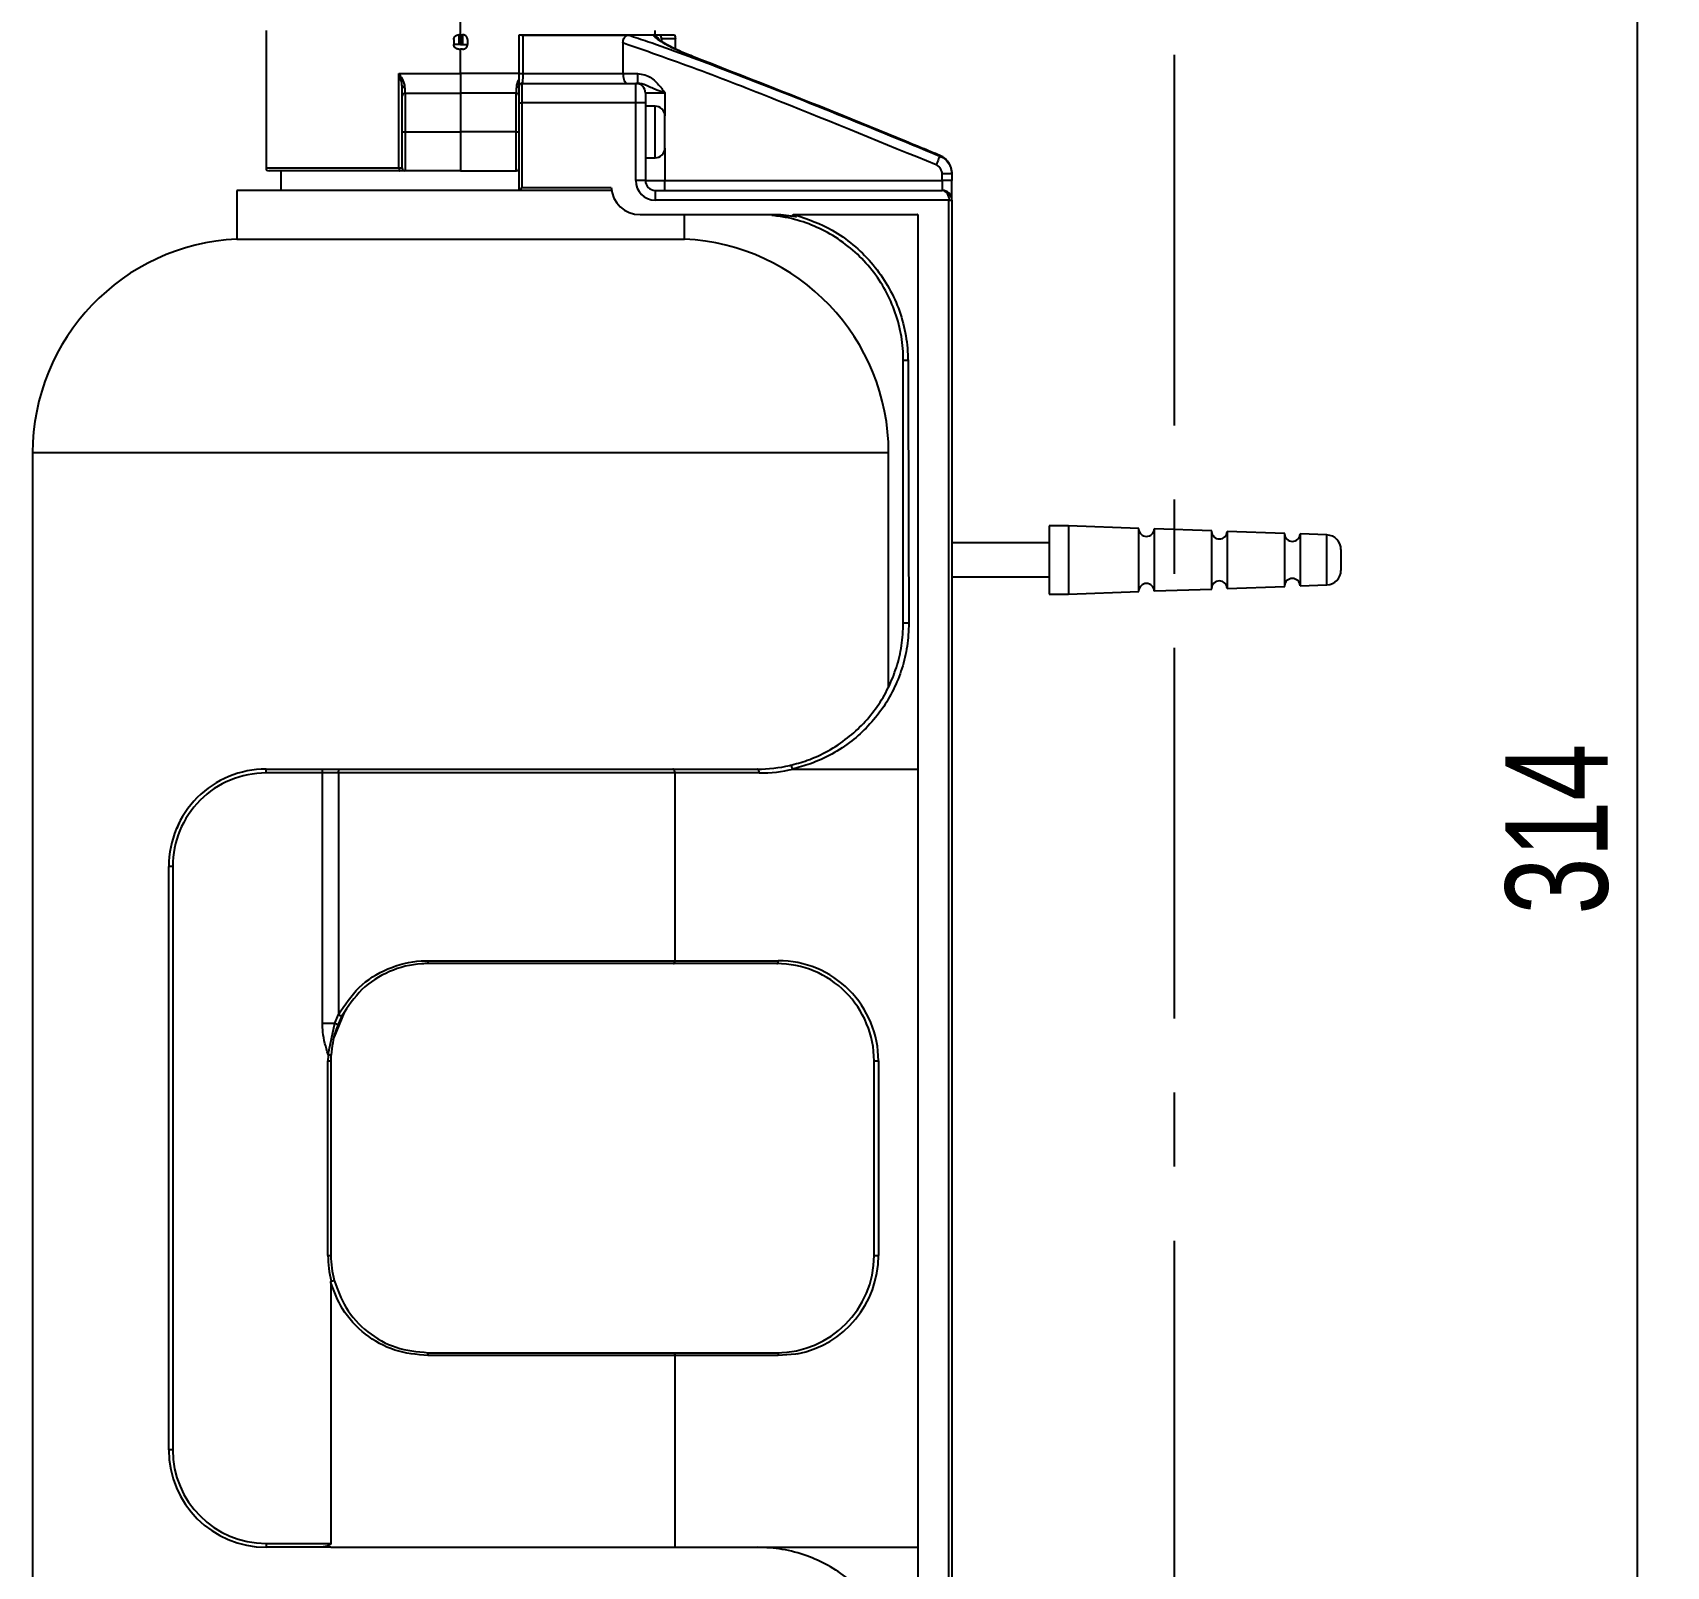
# Model space of a CAD drawing. Extents: x 8 to 886, y 8 to 621.
# Drawn here: x 599.5 to 767.4, y 136.4 to 294.1 of the extents above; entities that cross this region are included whole.
import ezdxf

# ---------------------------------------------------------------- set-up
doc = ezdxf.new("R2010")
doc.units = 0
doc.header["$LTSCALE"] = 3
doc.linetypes.add('CENTERX2', pattern=[20.32, 12.7, -2.54, 2.54, -2.54])
doc.layers.get('0').update_dxf_attribs({"linetype": 'CONTINUOUS'})
doc.layers.add('LEVEL0', color=179, linetype='CONTINUOUS')
doc.styles.add('SLDTEXTSTYLE0', font='TXT', dxfattribs={"width": 0.75})
doc.dimstyles.new('SLDDIMSTYLE0', dxfattribs={"dimtxt": 10.5, "dimasz": 9.906, "dimexe": 0, "dimexo": 0.0625, "dimgap": 2.625, "dimtad": 1, "dimdec": 0, "dimrnd": 1e-09, "dimzin": 12, "dimtxsty": 'SLDTEXTSTYLE0', "dimblk1": 'CLOSED', "dimblk2": 'CLOSED', "dimsah": 1, "dimcen": 0.09, "dimazin": 3, "dimtfac": 1, "dimtdec": 0, "dimtofl": 0, "dimtmove": 0, "dimatfit": 3, "dimtolj": 1, "dimtzin": 12})

# ---------------------------------------------------------------- blocks, each defined once
blk = doc.blocks.new('SW_BROKEN_VIEW_0')
at = {"color": 0, "linetype": 'CENTERX2'}
blk.add_line((325.54, 107.49), (325.54, -263.81), dxfattribs=at)
blk = doc.blocks.new('_CLOSED')
at = {"color": 0, "linetype": 'BYBLOCK'}
for p, q in [((-1, 0.166667), (0, 0)), ((-1, 0.166667), (-1, -0.166667)), ((0, 0), (-1, -0.166667)), ((0, 0), (-1, 0))]:
    blk.add_line(p, q, dxfattribs=at)
blk = doc.blocks.new('_D_5')
at = {"layer": 'LEVEL0', "color": 7}
for p, q in [((652.5, 355.69), (767.44, 355.69)), ((764.44, 355.69), (764.44, 41.89)), ((696, 41.89), (767.44, 41.89))]:
    blk.add_line(p, q, dxfattribs=at)
at = {"layer": 'LEVEL0', "color": 7, "xscale": 9.906, "yscale": 9.906}
for p, rotation in [((764.44, 355.69), 90), ((764.44, 41.89), 270)]:
    blk.add_blockref('_CLOSED', p, dxfattribs=dict(at, rotation=rotation))
at = {"layer": 'LEVEL0', "color": 7, "insert": (750.91, 203.43), "char_height": 10.5, "attachment_point": 1, "rotation": 90, "style": 'SLDTEXTSTYLE0'}
blk.add_mtext('314', dxfattribs=at)

msp = doc.modelspace()

# ---------------------------------------------------------------- linework, layer by layer
at = {"color": 7, "linetype": 'CONTINUOUS'}
for p, q in [((643.5, 293.89), (643.5, 297.49)), ((623.5, 294.32), (623.5, 280.19)), ((663.5, 293.89), (663.5, 294.31)), ((642.8, 293.39), (642.8, 292.89)), ((643.3, 292.89), (642.8, 292.89)), ((643.5, 293.89), (643.3, 293.89)), ((643.5, 292.89), (643.3, 292.89)), ((643.3, 292.39), (643.5, 292.39)), ((643.5, 293.89), (643.7, 293.89)), ((643.5, 293.89), (643.5, 292.89)), ((643.5, 292.89), (643.7, 292.89)), ((643.7, 292.39), (643.5, 292.39)), ((643.5, 289.89), (643.5, 292.39)), ((643.7, 292.89), (644.2, 292.89)), ((644.2, 293.39), (644.2, 292.89)), ((649.5, 293.89), (649.65, 293.89)), ((649.5, 289.89), (649.5, 293.89)), ((649.65, 293.89), (663.31, 293.89)), ((649.89, 293.85), (660.81, 293.85)), ((660.18, 293.04), (660.18, 289.89)), ((663.31, 293.89), (664.04, 293.89)), ((664.04, 293.89), (665.5, 293.89)), ((665.6, 292.4), (665.6, 293.45)), ((667.29, 291.68), (667.28, 291.67)), ((643.5, 289.89), (643.5, 287.89)), ((649.5, 288.59), (649.5, 289.89)), ((649.8, 288.89), (661.5, 288.89)), ((661.5, 288.89), (661.68, 288.89)), ((637.5, 287.59), (637.5, 288.39)), ((637.5, 283.89), (637.5, 287.59)), ((637.8, 287.89), (643.5, 287.89)), ((649.2, 287.89), (643.5, 287.89)), ((643.5, 287.89), (643.5, 283.89)), ((649.5, 286.89), (649.5, 288.59)), ((662.5, 287.89), (662.5, 286.89)), ((649.5, 277.89), (649.5, 286.89)), ((662.5, 286.89), (662.5, 278.89)), ((663.5, 286.54), (662.5, 286.54)), ((664.5, 282.24), (664.5, 285.54)), ((637.5, 280.19), (637.5, 283.89)), ((643.5, 283.89), (643.5, 279.89)), ((662.5, 281.24), (663.5, 281.24)), ((637.26, 279.89), (623.8, 279.89)), ((625, 279.89), (625, 277.89)), ((637.8, 279.89), (637.26, 279.89)), ((643.5, 279.89), (637.8, 279.89)), ((643.5, 279.89), (649.2, 279.89)), ((649.5, 279.89), (649.2, 279.89)), ((694, 279.62), (694, 279.57)), ((694, 279.57), (694, 278.89)), ((694, 276.89), (694, 278.89)), ((620.5, 277.89), (620.5, 272.87)), ((649.5, 277.89), (620.5, 277.89)), ((659, 277.89), (649.5, 277.89)), ((663.5, 277.89), (693, 277.89)), ((694, 276.89), (694, 42.89)), ((661.96, 275.39), (676.27, 275.39)), ((666.5, 272.87), (666.5, 275.39)), ((690.5, 275.39), (690.5, 218.39)), ((620.5, 272.87), (633.13, 272.87)), ((633.13, 272.87), (666.5, 272.87)), ((689, 233.39), (689, 260.39)), ((599.5, 250.89), (599.5, 80.89)), ((687.5, 226.88), (687.5, 250.89)), ((706, 243.39), (704, 243.39)), ((704, 243.39), (704, 236.39)), ((713.21, 243.14), (706, 243.39)), ((706, 243.39), (706, 236.39)), ((713.2, 243.11), (713.2, 236.67)), ((713.21, 236.64), (713.21, 243.14)), ((720.71, 242.88), (714.8, 243.08)), ((714.8, 243.08), (714.8, 239.89)), ((720.7, 242.85), (720.7, 236.93)), ((720.71, 236.9), (720.71, 242.88)), ((728.21, 242.62), (722.3, 242.82)), ((722.3, 242.82), (722.3, 239.89)), ((728.2, 242.59), (728.2, 237.19)), ((728.21, 237.17), (728.21, 242.62)), ((732.56, 242.46), (729.8, 242.56)), ((729.8, 242.56), (729.8, 239.89)), ((704, 241.64), (694, 241.64)), ((734, 240.96), (734, 238.82)), ((714.8, 239.89), (714.8, 236.7)), ((722.3, 239.89), (722.3, 236.96)), ((729.8, 239.89), (729.8, 237.22)), ((694, 238.14), (704, 238.14)), ((714.8, 236.7), (720.71, 236.9)), ((722.3, 236.96), (728.21, 237.17)), ((729.8, 237.22), (732.56, 237.32)), ((704, 236.39), (706, 236.39)), ((706, 236.39), (713.21, 236.64)), ((688.07, 228.27), (687.98, 227.94)), ((623.5, 218.39), (629.29, 218.39)), ((629.29, 218.39), (631.06, 218.39)), ((631.06, 218.39), (665.33, 218.39)), ((665.33, 218.39), (674, 218.39)), ((677.69, 218.39), (690.5, 218.39)), ((690.5, 218.39), (690.5, 138.39)), ((614.65, 213.04), (614.34, 212.27)), ((613.5, 148.39), (613.5, 208.39)), ((665.38, 198.39), (640.16, 198.39)), ((676, 198.39), (665.38, 198.39)), ((630.53, 190.87), (631.55, 193.35)), ((631.3, 193.02), (630.9, 192.16)), ((630.16, 188.39), (630.16, 168.39)), ((686, 168.39), (686, 188.39)), ((630.16, 165.59), (630.16, 138.79)), ((640.16, 158.39), (665.38, 158.39)), ((665.38, 158.39), (676, 158.39)), ((628.92, 138.39), (623.5, 138.39)), ((630.16, 138.39), (628.92, 138.39)), ((630.16, 138.39), (643.5, 138.39)), ((643.5, 138.39), (665.53, 138.39)), ((665.53, 138.39), (674, 138.39)), ((690.5, 138.39), (690.5, 73.89))]:
    msp.add_line(p, q, dxfattribs=at)
at = {"color": 8, "linetype": 'CONTINUOUS'}
for p, q in [((643.3, 293.89), (643.3, 292.89)), ((643.7, 293.89), (643.7, 292.89)), ((649.89, 293.85), (649.89, 289.89)), ((664.14, 293.45), (664.14, 293.22)), ((665.6, 293.45), (664.14, 293.45)), ((637.16, 289.89), (643.5, 289.89)), ((637.16, 280.19), (637.16, 289.89)), ((649.5, 289.89), (643.5, 289.89)), ((649.5, 289.89), (649.89, 289.89)), ((649.8, 288.89), (649.8, 286.89)), ((649.89, 289.89), (660.18, 289.89)), ((660.18, 289.89), (661.68, 289.89)), ((661.5, 286.89), (661.5, 288.89)), ((661.68, 289.89), (661.68, 288.89)), ((637.8, 287.89), (637.8, 283.89)), ((649.2, 283.89), (649.2, 287.89)), ((664.5, 287.89), (662.5, 287.89)), ((664.5, 287.89), (664.5, 285.54)), ((649.5, 286.89), (649.8, 286.89)), ((649.8, 286.89), (649.8, 278.19)), ((661.5, 286.89), (649.8, 286.89)), ((661.5, 278.89), (661.5, 286.89)), ((662.5, 286.89), (661.5, 286.89)), ((663.5, 281.24), (663.5, 286.54)), ((637.5, 283.89), (637.8, 283.89)), ((637.8, 283.89), (637.8, 279.89)), ((637.8, 283.89), (643.5, 283.89)), ((649.2, 283.89), (643.5, 283.89)), ((649.2, 279.89), (649.2, 283.89)), ((649.2, 283.89), (649.5, 283.89)), ((664.5, 282.24), (664.5, 278.89)), ((623.5, 280.19), (637.16, 280.19)), ((637.16, 280.19), (637.5, 280.19)), ((662.5, 278.89), (661.5, 278.89)), ((662.5, 278.89), (664.5, 278.89)), ((664.5, 277.89), (664.5, 278.89)), ((664.5, 278.89), (693, 278.89)), ((693, 278.89), (693, 279.57)), ((694, 279.57), (693, 279.57)), ((693, 278.89), (693, 277.89)), ((694, 278.89), (693, 278.89)), ((649.8, 278.19), (658.97, 278.19)), ((663.5, 277.89), (663.5, 276.89)), ((693.7, 276.89), (663.5, 276.89)), ((693.7, 42.89), (693.7, 276.89)), ((693.7, 276.89), (694, 276.89)), ((623.66, 250.89), (599.5, 250.89)), ((687.5, 250.89), (623.66, 250.89)), ((732.56, 237.32), (732.56, 242.46)), ((623.5, 217.99), (623.5, 218.39)), ((629.29, 217.99), (629.29, 218.39)), ((629.29, 217.99), (623.5, 217.99)), ((629.29, 192.27), (629.29, 217.99)), ((630.95, 217.99), (629.29, 217.99)), ((630.95, 217.99), (630.95, 193.15)), ((665.53, 217.99), (630.95, 217.99)), ((665.53, 217.99), (665.53, 198.69)), ((674.2, 217.99), (665.53, 217.99)), ((613.9, 208.39), (613.5, 208.39)), ((613.9, 208.39), (613.9, 148.39)), ((640.14, 198.69), (665.53, 198.69)), ((665.53, 198.69), (676.15, 198.69)), ((630.56, 192.27), (630.95, 193.15)), ((629.29, 192.27), (630.56, 192.27)), ((629.88, 189.04), (630.56, 192.27)), ((629.86, 168.39), (629.86, 188.39)), ((629.86, 188.39), (630.16, 188.39)), ((686, 188.39), (686.45, 188.39)), ((686.45, 188.39), (686.45, 168.39)), ((629.86, 168.39), (630.16, 168.39)), ((686, 168.39), (686.45, 168.39)), ((665.53, 158.09), (640.14, 158.09)), ((665.53, 158.09), (665.53, 138.39)), ((676.15, 158.09), (665.53, 158.09)), ((613.9, 148.39), (613.5, 148.39)), ((623.5, 138.79), (630.16, 138.79)), ((623.5, 138.79), (623.5, 138.39)), ((674, 138.39), (690.5, 138.39))]:
    msp.add_line(p, q, dxfattribs=at)
at = {"color": 8, "linetype": 'CONTINUOUS', "flags": 128}
for points in [[(692.76, 281.42), (692.75, 281.38), (692.72, 281.32), (692.69, 281.23), (692.64, 281.12), (692.58, 280.98), (692.52, 280.83), (692.45, 280.67), (692.38, 280.5)], [(692.76, 281.42), (692.77, 281.45), (692.77, 281.47)], [(637.16, 280.19), (637.17, 280.13), (637.17, 280.08), (637.18, 280.02), (637.19, 279.98), (637.21, 279.94), (637.22, 279.91), (637.24, 279.9), (637.26, 279.89)], [(677.93, 275.36), (677.93, 275.37), (677.93, 275.38), (677.93, 275.38), (677.93, 275.39), (677.93, 275.4), (677.93, 275.41), (677.93, 275.41), (677.93, 275.42)], [(677.93, 275.42), (684.16, 275.41), (690.46, 275.39), (690.5, 275.39)], [(690.5, 275.39), (690.46, 275.39), (684.16, 275.38), (677.93, 275.36)], [(630.95, 217.99), (630.95, 218.07), (630.96, 218.14), (630.97, 218.21), (630.98, 218.27), (631, 218.32), (631.02, 218.36), (631.04, 218.38), (631.06, 218.39)], [(665.53, 217.99), (665.52, 218.07), (665.51, 218.14), (665.49, 218.21), (665.47, 218.27), (665.44, 218.32), (665.41, 218.36), (665.37, 218.38), (665.33, 218.39)], [(674.2, 217.99), (674.19, 218.07), (674.18, 218.14), (674.17, 218.21), (674.14, 218.27), (674.11, 218.32), (674.08, 218.36), (674.04, 218.38), (674, 218.39)], [(665.38, 198.39), (665.41, 198.4), (665.44, 198.41), (665.46, 198.44), (665.48, 198.48), (665.5, 198.52), (665.52, 198.58), (665.52, 198.63), (665.53, 198.69)], [(676, 198.39), (676.03, 198.4), (676.06, 198.41), (676.09, 198.44), (676.11, 198.48), (676.13, 198.52), (676.14, 198.58), (676.15, 198.63), (676.15, 198.69)], [(629.88, 189.04), (629.94, 189.04), (630, 189.04), (630.05, 189.03), (630.1, 189.03), (630.13, 189.03), (630.16, 189.03), (630.18, 189.03), (630.18, 189.02)], [(665.38, 158.39), (665.41, 158.38), (665.44, 158.37), (665.46, 158.34), (665.48, 158.3), (665.5, 158.26), (665.52, 158.21), (665.52, 158.15), (665.53, 158.09)], [(676, 158.39), (676.03, 158.38), (676.06, 158.37), (676.09, 158.34), (676.11, 158.3), (676.13, 158.26), (676.14, 158.21), (676.15, 158.15), (676.15, 158.09)], [(678.09, 158.28), (677.94, 158.25), (676.15, 158.09)]]:
    msp.add_lwpolyline(points, dxfattribs=at)
at = {"color": 7, "linetype": 'CONTINUOUS', "flags": 128}
msp.add_lwpolyline([(649.5, 277.89), (649.51, 277.9), (649.53, 277.91), (649.56, 277.94), (649.59, 277.98), (649.64, 278.02), (649.69, 278.08), (649.75, 278.13), (649.8, 278.19)], dxfattribs=at)
at = {"color": 8, "linetype": 'CONTINUOUS'}
for centre, radius, start, end in [((663, 292.99), 0.957, 25.5423, 70.837), ((663.08, 293.46), 1.06, 359.9375, 24.2378), ((637.74, 288.34), 0.241, 90.1091, 169.3504), ((649.27, 288.34), 0.241, 10.6507, 89.8916), ((663.5, 278.89), 2, 180.0003, 269.9997), ((692.82, 277.02), 0.891, 351.7751, 78.2089), ((689.35, 249.74), 10.66, 89.2634, 91.8482), ((689.39, 210.67), 22.73, 89.5373, 90.9637), ((674.2, 233.39), 15.4, 270.0001, 283.0875), ((623.5, 208.39), 9.6, 89.9998, 180.0002), ((641.17, 198.62), 1.03, 175.8588, 192.5983), ((676.15, 188.39), 10.3, 359.9999, 90.0002), ((631.41, 193.8), 0.79, 234.5671, 262.0438), ((631.1, 193.33), 1.19, 242.9613, 260.3648), ((640.16, 188.39), 10.3, 176.3628, 180.0005), ((640.16, 168.39), 10.3, 180.0001, 194.8063), ((641.17, 158.17), 1.03, 167.4005, 184.1424), ((623.5, 148.39), 9.6, 180.0001, 269.9999)]:
    msp.add_arc(centre, radius, start, end, dxfattribs=at)
at = {"color": 7, "linetype": 'CONTINUOUS'}
for centre, radius, start, end in [((664.61, 293.45), 1, 359.998, 25.8444), ((649.8, 288.59), 0.3, 90.0008, 180.0007), ((661.5, 287.89), 1, 359.9999, 90.0001), ((637.8, 287.59), 0.3, 90.0008, 180.0007), ((649.2, 287.59), 0.3, 0.0018, 89.9982), ((663.5, 285.54), 1, 359.9999, 89.9996), ((663.5, 282.24), 1, 269.9989, 0.0015), ((623.8, 280.19), 0.3, 179.9973, 270.0041), ((637.8, 280.19), 0.3, 179.9973, 270.0041), ((649.2, 280.19), 0.3, 269.9969, 0.0003), ((663.5, 278.89), 1, 179.9999, 270.0001), ((661.96, 278.39), 3, 183.8223, 270.0002), ((693, 276.89), 1, 359.9997, 90.0003), ((621.5, 250.89), 22, 92.6053, 180), ((665.5, 250.89), 22, 0, 87.3947), ((714, 243.11), 0.8, 181.9993, 358.0007), ((721.5, 242.85), 0.8, 181.9993, 358.0007), ((729, 242.59), 0.8, 181.9993, 358.0007), ((732.5, 240.96), 1.5, 0.0009, 87.9992), ((732.5, 238.82), 1.5, 272.0008, 359.9991), ((714, 236.67), 0.8, 1.9993, 178.0007), ((721.5, 236.93), 0.8, 1.9993, 178.0007), ((729, 237.19), 0.8, 2.0015, 177.9985), ((623.5, 208.39), 10, 90.0001, 180.0001), ((674, 233.39), 15, 270.0002, 282.8695), ((676, 188.39), 10, 360, 90.0001), ((640.16, 188.39), 10, 176.3634, 179.9997), ((640.16, 168.39), 10, 180.0001, 194.8723), ((676, 168.39), 10, 270, 359.9998), ((676.15, 168.39), 10.3, 280.8616, 359.9999), ((623.5, 148.39), 10, 179.9999, 269.9999)]:
    msp.add_arc(centre, radius, start, end, dxfattribs=at)
for points, knots in [([(642.8, 293.39), (642.81, 293.45), (642.82, 293.56), (642.91, 293.71), (643.03, 293.82), (643.18, 293.88), (643.27, 293.89), (643.3, 293.89)], [0, 0, 0, 0, 0.214617, 0.429206, 0.643838, 0.858578, 1, 1, 1, 1]), ([(643.3, 292.39), (643.25, 292.4), (643.14, 292.41), (642.99, 292.49), (642.87, 292.62), (642.81, 292.76), (642.81, 292.85), (642.8, 292.89)], [0, 0, 0, 0, 0.214689, 0.429355, 0.644088, 0.858829, 1, 1, 1, 1]), ([(644.2, 293.39), (644.2, 293.45), (644.19, 293.56), (644.1, 293.71), (643.98, 293.82), (643.83, 293.88), (643.74, 293.89), (643.7, 293.89)], [0, 0, 0, 0, 0.214617, 0.429207, 0.643847, 0.858588, 1, 1, 1, 1]), ([(643.7, 292.39), (643.76, 292.4), (643.87, 292.41), (644.02, 292.49), (644.14, 292.62), (644.2, 292.76), (644.2, 292.85), (644.2, 292.89)], [0, 0, 0, 0, 0.214689, 0.429347, 0.644088, 0.858829, 1, 1, 1, 1]), ([(649.65, 293.89), (649.68, 293.88), (649.74, 293.86), (649.82, 293.85), (649.87, 293.85), (649.89, 293.85)], [0, 0, 0, 0, 0.376331, 0.781136, 1, 1, 1, 1]), ([(660.18, 293.04), (660.19, 293.12), (660.2, 293.28), (660.28, 293.5), (660.4, 293.69), (660.59, 293.82), (660.74, 293.84), (660.81, 293.85)], [0, 0, 0, 0, 0.219903, 0.426643, 0.604, 0.810615, 1, 1, 1, 1]), ([(667.29, 291.69), (667.2, 291.72), (666.76, 291.88), (666.01, 292.21), (665.14, 292.59), (664.37, 293.09), (664.11, 293.18), (663.78, 293.52), (663.82, 293.47), (663.82, 293.47)], [0, 0, 0, 0, 0.073362, 0.356182, 0.617549, 0.832484, 0.953839, 0.99792, 1, 1, 1, 1]), ([(692.77, 281.47), (692.15, 281.73), (689.07, 283), (680.61, 286.49), (672.7, 289.56), (667.28, 291.67)], [0, 0, 0, 0, 0.072861, 0.364306, 1, 1, 1, 1]), ([(660.18, 289.89), (660.19, 289.79), (660.2, 289.59), (660.26, 289.32), (660.35, 289.1), (660.47, 288.94), (660.58, 288.89), (660.63, 288.89), (660.63, 288.89)], [0, 0, 0, 0, 0.263869, 0.503145, 0.708916, 0.878015, 0.997462, 1, 1, 1, 1]), ([(692.76, 281.42), (692.96, 281.31), (693.36, 281.1), (693.78, 280.56), (693.98, 280.02), (694, 279.68), (694, 279.57)], [0, 0, 0, 0, 0.285122, 0.569584, 0.854832, 1, 1, 1, 1]), ([(694, 279.62), (693.98, 279.85), (693.94, 280.3), (693.59, 280.9), (693.17, 281.28), (692.86, 281.43), (692.77, 281.47)], [0, 0, 0, 0, 0.287063, 0.574522, 0.861734, 1, 1, 1, 1]), ([(689, 260.39), (689, 260.59), (688.99, 261.62), (688.75, 263.5), (688.03, 265.91), (686.91, 268.18), (685.43, 270.22), (683.61, 272), (681.55, 273.43), (679.29, 274.5), (677.26, 275.09), (675.96, 275.26), (675.49, 275.32)], [0, 0, 0, 0, 0.027459, 0.140043, 0.255875, 0.368032, 0.483434, 0.59662, 0.71309, 0.822769, 0.935427, 1, 1, 1, 1]), ([(675.5, 275.36), (675.5, 275.37), (675.5, 275.38), (675.5, 275.39), (675.5, 275.39)], [0, 0, 0, 0, 0.926623, 1, 1, 1, 1]), ([(676.27, 275.39), (676.41, 275.39), (676.91, 275.38), (677.4, 275.29), (677.75, 275.23)], [0, 0, 0, 0, 0.288896, 1, 1, 1, 1]), ([(678.03, 275.16), (678.03, 275.16), (678, 275.16), (677.91, 275.19), (677.82, 275.21), (677.75, 275.23)], [0, 0, 0, 0, 0.017909, 0.269636, 1, 1, 1, 1]), ([(677.35, 218.77), (677.94, 218.93), (679.3, 219.29), (681.31, 220.22), (683.26, 221.51), (684.95, 223.05), (686.36, 224.78), (687.51, 226.73), (688.35, 228.84), (688.9, 231.08), (688.97, 232.62), (689, 233.39)], [0, 0, 0, 0, 0.091873, 0.208811, 0.327963, 0.436844, 0.548224, 0.658755, 0.77127, 0.88527, 1, 1, 1, 1]), ([(677.63, 218.4), (677.63, 218.4), (677.63, 218.4), (677.63, 218.4), (677.64, 218.39), (677.66, 218.39), (677.67, 218.39), (677.69, 218.39)], [0, 0, 0, 0, 0.030368, 0.069043, 0.137858, 0.425915, 1, 1, 1, 1]), ([(640.16, 198.39), (639.94, 198.39), (638.58, 198.36), (636.13, 197.74), (633.17, 195.88), (631.92, 193.97), (631.3, 193.02)], [0, 0, 0, 0, 0.0606924, 0.3758941, 0.6876268, 1, 1, 1, 1]), ([(630.9, 192.16), (630.81, 191.91), (630.42, 190.91), (630.29, 189.84), (630.18, 189.02)], [0, 0, 0, 0, 0.245113, 1, 1, 1, 1]), ([(630.16, 165.59), (630.16, 165.62), (630.16, 165.67), (630.18, 165.72), (630.18, 165.74), (630.19, 165.75), (630.2, 165.76), (630.2, 165.76), (630.21, 165.76)], [0, 0, 0, 0, 0.559306, 0.705329, 0.861437, 0.92434, 0.976312, 1, 1, 1, 1]), ([(630.21, 165.76), (630.24, 165.77), (630.3, 165.78), (630.38, 165.8), (630.44, 165.82), (630.48, 165.82), (630.5, 165.83), (630.5, 165.82), (630.5, 165.82)], [0, 0, 0, 0, 0.329849, 0.622556, 0.845376, 0.973448, 0.998174, 1, 1, 1, 1]), ([(630.5, 165.82), (630.84, 164.87), (631.58, 162.85), (633.84, 160.42), (636.81, 158.72), (639.04, 158.5), (640.16, 158.39)], [0, 0, 0, 0, 0.2312308, 0.490329, 0.7441685, 1, 1, 1, 1]), ([(630.16, 138.79), (630.16, 138.78), (630.16, 138.74), (630.12, 138.68), (630, 138.58), (629.6, 138.43), (629.21, 138.41), (628.92, 138.39)], [0, 0, 0, 0, 0.033842, 0.075572, 0.148703, 0.367493, 1, 1, 1, 1]), ([(689, 123.39), (688.97, 124.16), (688.9, 125.68), (688.37, 127.9), (687.54, 129.99), (686.41, 131.93), (685, 133.68), (683.29, 135.25), (681.31, 136.57), (679.04, 137.59), (676.59, 138.26), (674.86, 138.35), (674, 138.39)], [0, 0, 0, 0, 0.097384, 0.194118, 0.289335, 0.383017, 0.479578, 0.574304, 0.678268, 0.780546, 0.89066, 1, 1, 1, 1])]:
    msp.add_open_spline(points, degree=3, knots=knots, dxfattribs=at)
at = {"color": 8, "linetype": 'CONTINUOUS'}
for points, knots in [([(692.38, 280.5), (687.06, 282.68), (679.06, 285.96), (668.34, 290.18), (662.9, 292.09), (660.18, 293.04)], [0, 0, 0, 0, 0.4998261, 0.7499382, 1, 1, 1, 1]), ([(660.81, 293.85), (661.44, 293.63), (664.6, 292.57), (675.32, 288.59), (685.27, 284.5), (692.76, 281.42)], [0, 0, 0, 0, 0.0583234, 0.2916485, 1, 1, 1, 1]), ([(667.28, 291.67), (666.85, 291.83), (666, 292.17), (664.85, 292.72), (663.99, 293.25), (663.48, 293.61), (663.34, 293.84), (663.31, 293.89)], [0, 0, 0, 0, 0.299814, 0.601211, 0.824549, 0.961406, 1, 1, 1, 1]), ([(637.16, 289.89), (637.17, 289.89), (637.21, 289.82), (637.39, 289.53), (637.64, 289.11), (637.71, 288.72), (637.74, 288.58)], [0, 0, 0, 0, 0.006104, 0.178728, 0.700672, 1, 1, 1, 1]), ([(637.5, 288.39), (637.49, 288.55), (637.46, 288.97), (637.3, 289.47), (637.19, 289.8), (637.16, 289.89), (637.16, 289.89)], [0, 0, 0, 0, 0.31369, 0.828804, 0.993823, 1, 1, 1, 1]), ([(649.27, 288.58), (649.29, 288.73), (649.33, 288.97), (649.45, 289.18), (649.5, 289.27)], [0, 0, 0, 0, 0.589912, 1, 1, 1, 1]), ([(649.89, 289.89), (649.89, 289.83), (649.89, 289.67), (649.88, 289.41), (649.86, 289.16), (649.85, 288.98), (649.82, 288.91), (649.8, 288.89)], [0, 0, 0, 0, 0.177355, 0.492777, 0.758457, 0.933987, 1, 1, 1, 1]), ([(661.68, 289.89), (661.93, 289.87), (662.45, 289.81), (663.31, 289.35), (663.88, 288.74), (664.29, 288.2), (664.43, 288), (664.5, 287.89), (664.5, 287.89)], [0, 0, 0, 0, 0.210902, 0.431212, 0.793906, 0.895675, 0.997519, 1, 1, 1, 1]), ([(664.5, 287.89), (664.5, 287.89), (664.36, 287.94), (664.08, 288.04), (663.45, 288.27), (662.81, 288.57), (662.15, 288.85), (661.82, 288.88), (661.68, 288.89)], [0, 0, 0, 0, 0.003086, 0.151341, 0.290522, 0.678629, 0.853244, 1, 1, 1, 1]), ([(637.74, 288.58), (637.74, 288.51), (637.75, 288.31), (637.79, 288.11), (637.77, 287.91), (637.8, 287.89), (637.8, 287.89)], [0, 0, 0, 0, 0.320076, 0.821422, 0.994315, 1, 1, 1, 1]), ([(649.2, 287.89), (649.21, 287.93), (649.25, 288.08), (649.26, 288.32), (649.26, 288.51), (649.27, 288.58)], [0, 0, 0, 0, 0.1770126, 0.6793141, 1, 1, 1, 1]), ([(693, 279.57), (693, 279.62), (692.99, 279.79), (692.89, 280.06), (692.68, 280.34), (692.48, 280.45), (692.38, 280.5)], [0, 0, 0, 0, 0.1454921, 0.4311868, 0.7155674, 1, 1, 1, 1]), ([(677.75, 275.23), (677.73, 275.24), (677.69, 275.27), (677.66, 275.31), (677.65, 275.33), (677.65, 275.35), (677.65, 275.36), (677.66, 275.37), (677.67, 275.38), (677.7, 275.4), (677.79, 275.42), (677.87, 275.42), (677.93, 275.42)], [0, 0, 0, 0, 0.184122, 0.287193, 0.327832, 0.352976, 0.378162, 0.412958, 0.447408, 0.479146, 0.632879, 1, 1, 1, 1]), ([(678.03, 275.16), (677.58, 275.2), (676.74, 275.29), (675.89, 275.34), (675.5, 275.36)], [0, 0, 0, 0, 0.532084, 1, 1, 1, 1]), ([(677.93, 275.36), (677.88, 275.37), (677.79, 275.37), (677.71, 275.37), (677.67, 275.36), (677.67, 275.36), (677.66, 275.35), (677.66, 275.35), (677.66, 275.35), (677.66, 275.34), (677.66, 275.34), (677.68, 275.32), (677.75, 275.28), (677.87, 275.22), (677.98, 275.18), (678.03, 275.16)], [0, 0, 0, 0, 0.242459, 0.356945, 0.375192, 0.384072, 0.390921, 0.396718, 0.400895, 0.408745, 0.411598, 0.432171, 0.493763, 0.763045, 1, 1, 1, 1]), ([(677.93, 275.36), (679.22, 274.91), (681.33, 274.17), (683.87, 272.35), (685.75, 270.53), (687.28, 268.41), (688.45, 266.09), (689.2, 263.6), (689.46, 261.67), (689.48, 260.6), (689.49, 260.4)], [0, 0, 0, 0, 0.200528, 0.329468, 0.458478, 0.586152, 0.713803, 0.841563, 0.969336, 1, 1, 1, 1]), ([(689.49, 260.4), (689.49, 260.13), (689.49, 258.8), (689.52, 253.2), (689.54, 244.46), (689.56, 236.79), (689.57, 233.39)], [0, 0, 0, 0, 0.029625, 0.148128, 0.622144, 1, 1, 1, 1]), ([(689.57, 233.39), (689.54, 232.6), (689.47, 231.02), (688.91, 228.72), (688.05, 226.56), (686.87, 224.56), (685.43, 222.79), (683.69, 221.2), (681.7, 219.89), (679.63, 218.94), (678.24, 218.57), (677.63, 218.4)], [0, 0, 0, 0, 0.114777, 0.228863, 0.341292, 0.45183, 0.56309, 0.671957, 0.791034, 0.90799, 1, 1, 1, 1]), ([(677.63, 218.4), (677.62, 218.45), (677.59, 218.53), (677.54, 218.64), (677.48, 218.72), (677.41, 218.76), (677.37, 218.77), (677.35, 218.77), (677.35, 218.77)], [0, 0, 0, 0, 0.26947, 0.518951, 0.729683, 0.893784, 0.965751, 1, 1, 1, 1]), ([(630.95, 193.15), (631.6, 194.14), (632.89, 196.11), (635.96, 198.02), (638.5, 198.66), (639.91, 198.69), (640.14, 198.69)], [0, 0, 0, 0, 0.311704, 0.623456, 0.939184, 1, 1, 1, 1]), ([(629.88, 189.04), (629.65, 189.81), (629.33, 190.87), (629.3, 191.97), (629.29, 192.27)], [0, 0, 0, 0, 0.720412, 1, 1, 1, 1]), ([(640.14, 158.09), (638.98, 158.2), (636.67, 158.43), (633.59, 160.18), (631.28, 162.64), (630.51, 164.66), (630.16, 165.59)], [0, 0, 0, 0, 0.259555, 0.516746, 0.778707, 1, 1, 1, 1])]:
    msp.add_open_spline(points, degree=3, knots=knots, dxfattribs=at)

# ---------------------------------------------------------------- block references
at = {"color": 7, "linetype": 'CONTINUOUS'}
msp.add_blockref('SW_BROKEN_VIEW_0', (391.32, 306.25), dxfattribs=at)

# ---------------------------------------------------------------- dimensions: what is measured, and where the dimension line sits
at = {"layer": 'LEVEL0', "color": 7}
dim = msp.add_linear_dim(base=(764.44, 41.89), p1=(649.5, 355.69), p2=(693, 41.89), angle=90, dimstyle='SLDDIMSTYLE0', dxfattribs=at)
dim.commit()
dim.dimension.update_dxf_attribs({"geometry": '_D_5', "text_midpoint": (764.44, 219.33), "dimtype": 160})

doc.saveas('drawing.dxf')
